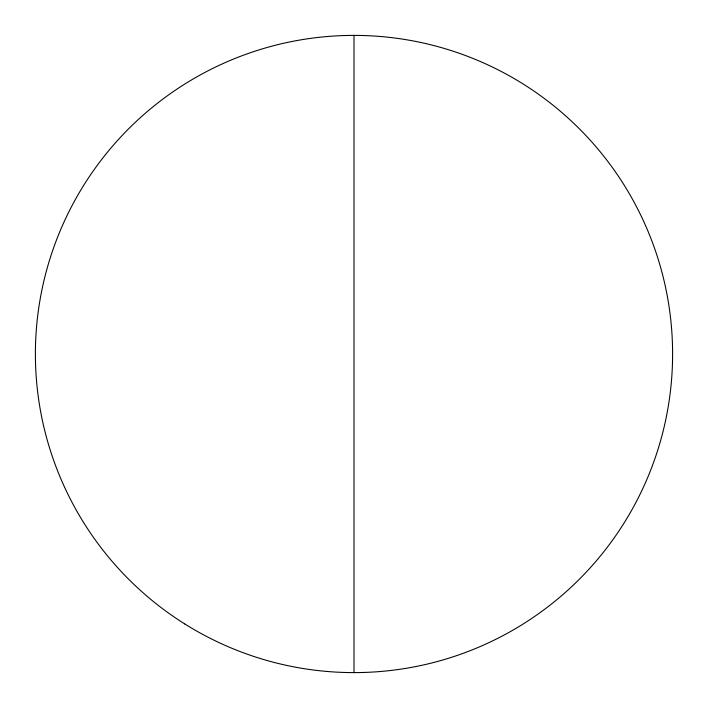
<?xml version="1.0" encoding="UTF-8"?>
<svg xmlns="http://www.w3.org/2000/svg" width="708" height="708" viewBox="0 0 708 708"><rect width="100%" height="100%" fill="white"/><g stroke="black" fill="none" stroke-linecap="round" stroke-linejoin="round"><path stroke-width="1.06" d="M354 35.4L354 672.6M184.726 623.916A318.6 318.6 0 0 0 672.388 365.638A318.6 318.6 0 0 0 204.886 72.446A318.6 318.6 0 0 0 184.726 623.916"/></g></svg>
